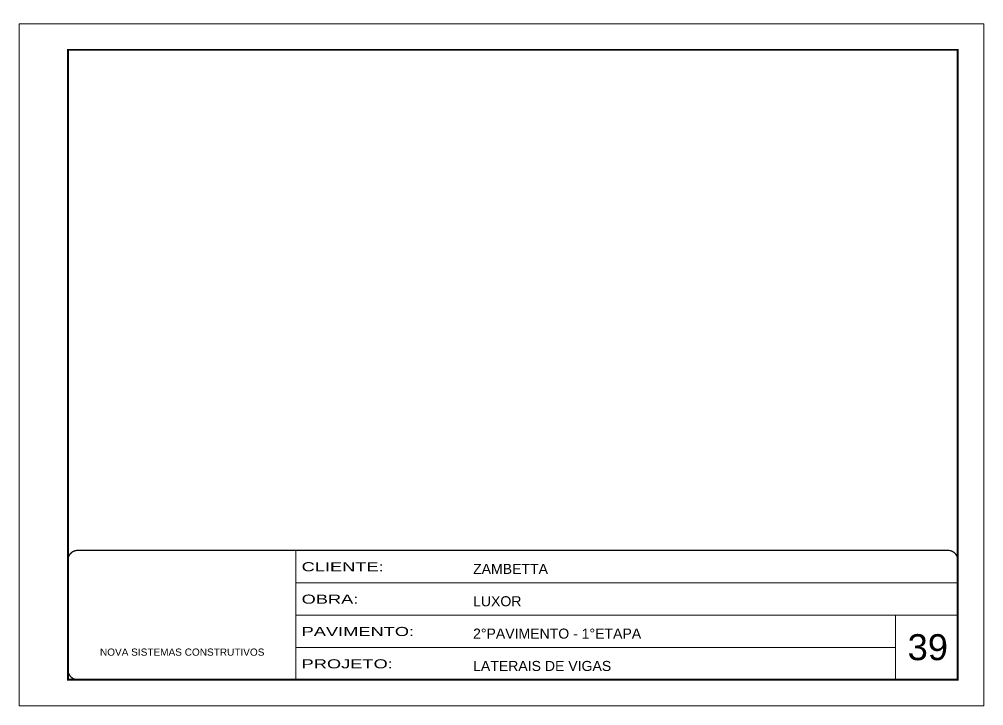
# Model space of a CAD drawing. Extents: x 3309 to 9563, y -2522 to 14608.
# Drawn here: x 6506 to 7991, y 3221 to 4278 of the extents above; entities that cross this region are included whole.
import ezdxf

# ---------------------------------------------------------------- set-up
doc = ezdxf.new("R2010")
doc.units = 0
doc.header["$PDMODE"] = 35
doc.header["$PDSIZE"] = -10
doc.linetypes.add('CONTINUO', pattern=[0])
doc.linetypes.add('DASHED', pattern=[0.75, 0.5, -0.25])
for name, color, linetype, lineweight in [('CARIMBO', 255, 'Continuous', 9), ('Folhas', 255, 'Continuous', 9), ('SARRAFO DE PRESSAO', 251, 'DASHED', 9)]:
    doc.layers.add(name, color=color, linetype=linetype, lineweight=lineweight)
doc.layers.add('COTA', color=241, linetype='Continuous')
doc.styles.add('ARIAL', font='arial.ttf')
doc.styles.add('COTA TECNICA', font='techl___.ttf', dxfattribs={"height": 10})
doc.styles.add('Tecnologia', font='')
doc.styles.get('Tecnologia').set_extended_font_data('Forgotten Futurist')
doc.dimstyles.new('PAINEL', dxfattribs={"dimtxt": 10, "dimasz": 3, "dimexe": 3, "dimexo": 3, "dimgap": 3, "dimtad": 1, "dimdec": 1, "dimzin": 12, "dimdsep": 46, "dimtxsty": 'COTA TECNICA', "dimblk1": 'OBLIQUE', "dimblk2": 'OBLIQUE', "dimsah": 1, "dimcen": 0.9, "dimclrd": 4, "dimclre": 4, "dimclrt": 240, "dimadec": 1, "dimazin": 3, "dimtfac": 1, "dimtdec": 1, "dimtmove": 0, "dimatfit": 3, "dimfxl": 1, "dimtolj": 1, "dimtzin": 12, "dimarcsym": 0})

# ---------------------------------------------------------------- blocks, each defined once
blk = doc.blocks.new('9999999999')
at = {"color": 30, "linetype": 'CONTINUO'}
for p, q in [((98564.6, 34230.2), (98564.6, 34429.4)), ((98564.6, 34379.6), (99584, 34379.6)), ((98564.6, 34329.8), (99488, 34329.8)), ((99584, 34329.8), (99488, 34329.8)), ((99488, 34329.8), (99488, 34230.2)), ((98564.6, 34280), (99488, 34280))]:
    blk.add_line(p, q, dxfattribs=at)
at = {"color": 30, "linetype": 'CONTINUO', "const_width": 2}
blk.add_lwpolyline([(99584, 34230.2), (99584, 34414.4, 0.414214), (99569, 34429.4), (98229, 34429.4, 0.414214), (98214, 34414.4), (98214, 34245.2, 0.414214), (98229, 34230.2), (99584, 34230.2)], format="xyb", dxfattribs=at)
at = {"layer": 'Folhas'}
blk.add_lwpolyline([(98139, 34190.2), (99624, 34190.2), (99624, 35240.2), (98139, 35240.2)], close=True, dxfattribs=at)
at = {"layer": 'Folhas', "color": 30, "const_width": 3}
blk.add_lwpolyline([(98214, 34230.2), (99584, 34230.2), (99584, 35200.2), (98214, 35200.2)], close=True, dxfattribs=at)
at = {"color": 7, "linetype": 'Continuous', "ltscale": 5, "style": 'ARIAL'}
for s, height, p in [('ZAMBETTA', 15.48, (98837.7, 34393.1)), ('LUXOR', 15.48, (98837.7, 34343.3)), ('2°PAVIMENTO - 1°ETAPA', 15.483, (98837.7, 34293.5)), ('NOVA SISTEMAS CONSTRUTIVOS', 11.059, (98263.2, 34267.2)), ('LATERAIS DE VIGAS', 15.483, (98837.7, 34243.7))]:
    blk.add_text(s, height=height, dxfattribs=at).set_placement(p)
at = {"layer": 'Folhas', "color": 7, "style": 'Tecnologia', "width": 1.5}
for s, p in [('CLIENTE:', (98573.7, 34397.2)), ('OBRA:', (98573.7, 34347.3)), ('PAVIMENTO:', (98573.7, 34297.5)), ('PROJETO:', (98573.7, 34247.7))]:
    blk.add_text(s, height=14, dxfattribs=at).set_placement(p)
blk = doc.blocks.new('_Oblique')
at = {"color": 0, "linetype": 'ByBlock', "lineweight": -2}
blk.add_line((-0.5, -0.5), (0.5, 0.5), dxfattribs=at)
blk = doc.blocks.new('*D2569')
at = {"layer": 'COTA', "color": 4, "lineweight": -2, "transparency": 16777216}
blk.add_line((7229.3, 4682), (7202.7, 4817.8), dxfattribs=at)
at = {"layer": 'Defpoints', "color": 0, "transparency": 16777216}
for p in [(7202.7, 4817.8), (7380.6, 3909.7)]:
    blk.add_point(p, dxfattribs=at)
at = {"layer": 'COTA', "color": 4, "lineweight": -2, "transparency": 16777216, "xscale": 3, "yscale": 3, "zscale": 3, "rotation": 101.0803243916359}
blk.add_blockref('_Oblique', (7202.7, 4817.8), dxfattribs=at)
at = {"layer": 'COTA', "color": 240, "transparency": 16777216, "insert": (7232.3, 4709), "char_height": 10, "attachment_point": 5, "rotation": 281.0803, "style": 'COTA TECNICA'}
blk.add_mtext('\\A1;R925.4', dxfattribs=at)

msp = doc.modelspace()

# ---------------------------------------------------------------- block references
at = {"layer": 'SARRAFO DE PRESSAO', "color": 6, "linetype": 'ByBlock'}
msp.add_blockref('9999999999', (-91632.61, -30969.52), dxfattribs=at)

# ---------------------------------------------------------------- texts
at = {"layer": 'CARIMBO', "style": 'ARIAL'}
msp.add_text('39', height=40, dxfattribs=at).set_placement((7874.23, 3290.83))

# ---------------------------------------------------------------- dimensions: what is measured, and where the dimension line sits
at = {"layer": 'COTA'}
dim = msp.add_radius_dim(center=(7380.56, 3909.69), mpoint=(7202.72, 4817.8), dimstyle='PAINEL', dxfattribs=at)
dim.commit()
dim.dimension.update_dxf_attribs({"geometry": '*D2569', "text_midpoint": (7224.32, 4707.46), "dimtype": 164})

doc.saveas('drawing.dxf')
